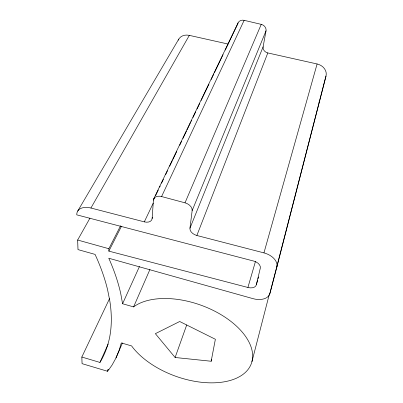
<?xml version="1.0" encoding="UTF-8"?>
<svg xmlns="http://www.w3.org/2000/svg" width="403" height="403" viewBox="0 0 403 403"><rect width="100%" height="100%" fill="white"/><g stroke="black" fill="none" stroke-linecap="round" stroke-linejoin="round"><path stroke-width="0.6" d="M109.54 298.608L81.834 357.038L82.071 363.662L107.687 371.314L107.702 369.687L108.629 369.964L112.16 364.916L115.978 357.96L122.447 342.943M257.678 279.989L256.323 284.835A7.632 4.831 17.4 0 1 247.91 287.475L108.85 251.129L108.87 248.727L120.593 225.735M256.323 284.835L260.298 268.197A7.823 5.083 17.3 0 0 253.744 261.079L76.756 214.844A15.682 9.863 27.3 0 1 90.927 208.024L144.314 221.867A8.05 5.289 24.8 0 0 152.138 218.451L153.417 200.175L154.228 198.478M115.978 357.96L119.097 350.444L121.308 342.913L131.635 345.94L132.577 347.23A67.13 37.701 19.9 0 0 237.085 377.908L239.563 376.624A67.13 37.701 19.9 0 0 248.409 340.973L246.777 338.218A67.13 37.701 19.9 0 0 193.385 302.739A67.13 37.701 19.9 0 0 134.718 306.079L133.595 306.91L122.577 303.746L120.744 293.641A303.021 148.128 32.9 0 0 108.78 258.237L253.024 298.658A15.183 9.536 17 0 0 269.859 293.591L276.831 267.113A15.526 10.156 16.7 0 0 263.95 252.888L196.86 235.493A7.808 5.209 21.3 0 1 189.954 228.224L192.155 210.588L266.03 30.814A5.874 5.108 24.3 0 0 261.235 24.366L244.137 20.321A5.869 5.073 27.5 0 0 237.689 24.089L228.481 43.343M189.954 228.224L263.114 46.829L266.03 30.814M211.167 361.244L215.373 339.276L179.698 321.503L155.362 333.669L175.119 357.496L211.167 361.244L211.726 359.446M251.925 361.703L269.496 293.596M269.859 293.591L325.997 76.036A11.309 9.531 12.8 0 0 317.101 63.971L267.809 52.939A5.672 4.861 21.4 0 1 263.114 46.829M276.831 267.113L325.997 76.036M258.016 278.775L258.525 276.957M263.95 252.888L317.101 63.971M247.91 287.475L255.447 261.492M175.119 357.496L186.71 324.964M196.86 235.493L267.809 52.939M192.155 210.588A8.136 5.541 22.8 0 0 185.017 202.825L261.235 24.366M107.687 371.314L108.437 369.586M133.595 306.91L149.931 269.481M81.834 357.038L99.934 362.428L108.175 344.051M122.577 303.746L139.448 266.529M152.138 218.451L152.666 217.313M153.417 200.175A8.115 5.496 24.4 0 1 161.588 196.548L244.137 20.321M155.583 195.646L158.293 189.984M159.648 187.153L160.193 186.02M161.548 183.189L163.442 179.224M165.613 174.695L167.507 170.731M169.673 166.202L172.383 160.54M172.927 159.412L176.721 151.483M179.703 145.256L181.597 141.292M182.952 138.461L186.478 131.101M187.017 129.968L190.538 122.608M191.082 121.474L191.626 120.341M192.982 117.51L195.692 111.848M197.047 109.017L199.752 103.359M201.107 100.528L208.966 84.106M211.137 79.577L213.847 73.915M214.386 72.782L223.061 54.667M225.227 50.138L227.937 44.476M144.314 221.867L153.241 203.142M153.78 198.775L238.082 22.82M108.85 251.129L121.394 226.436M99.934 362.428C104.448 355.189 107.415 347.094 109.334 338.802A303.671 146.888 33.2 0 0 109.787 300.754L107.621 289.893A303.671 146.888 33.2 0 0 95.063 254.394L77.996 249.608L77.653 240.027L89.985 218.104M90.927 208.024L189.324 35.368L228.37 44.108M77.703 211.096L178.791 39.076M161.588 196.548L185.017 202.825M77.653 240.027L108.87 248.727M319.418 101.143A11.178 9.143 13.6 0 1 319.02 102.276M178.242 40.164A11.521 9.41 32 0 1 189.324 35.368"/></g></svg>
